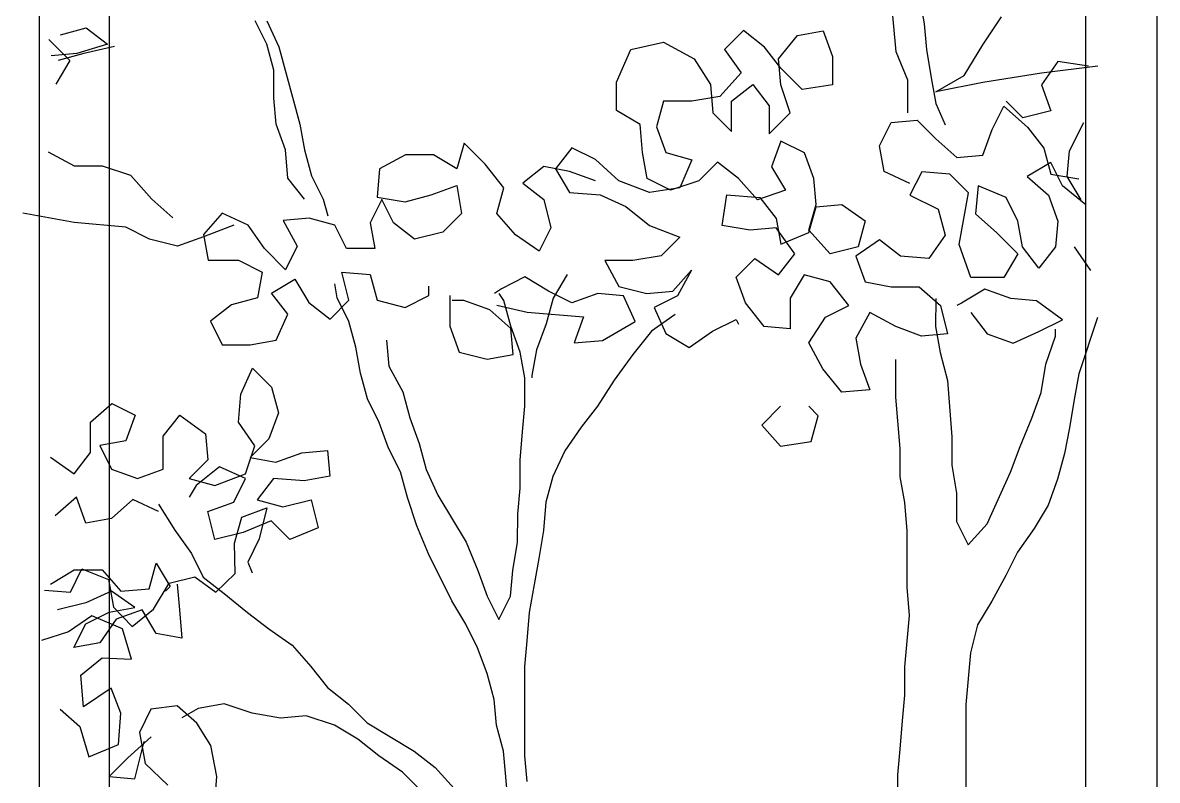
# Model space of a CAD drawing. Header units: millimetres. Extents: x -249630 to 95394, y -188036 to 109963.
# Drawn here: x -87286.8 to -86988.7, y 81521.6 to 81720.6 of the extents above; entities that cross this region are included whole.
import ezdxf

# ---------------------------------------------------------------- set-up
doc = ezdxf.new("R2010")
doc.units = ezdxf.units.MM
for name, color, linetype in [('AHojas', 86, 'Continuous'), ('ATronco', 36, 'Continuous'), ('Layer11', 30, 'Continuous'), ('Layer2', 8, 'Continuous')]:
    doc.layers.add(name, color=color, linetype=linetype)

msp = doc.modelspace()

# ---------------------------------------------------------------- linework, layer by layer
at = {"layer": 'AHojas'}
for p, q in [((-87276.925, 81717.455), (-87270.139, 81719.299)), ((-87270.139, 81719.299), (-87264.592, 81714.977)), ((-87280.01, 81716.224), (-87274.464, 81710.669)), ((-87097.453, 81718.524), (-87102.392, 81713.595)), ((-87091.907, 81714.202), (-87097.453, 81718.524)), ((-87088.209, 81711.115), (-87083.269, 81717.278)), ((-87083.269, 81717.278), (-87076.484, 81718.505)), ((-87076.484, 81718.505), (-87074.023, 81711.719)), ((-87264.592, 81714.977), (-87272.612, 81712.517)), ((-87262.743, 81714.358), (-87270.762, 81712.515)), ((-87130.769, 81704.986), (-87127.061, 81713.617)), ((-87127.061, 81713.617), (-87118.425, 81715.46)), ((-87118.425, 81715.46), (-87110.412, 81711.135)), ((-87102.392, 81713.595), (-87098.08, 81707.423)), ((-87087.595, 81708.647), (-87091.907, 81714.202)), ((-87272.612, 81712.517), (-87279.397, 81711.907)), ((-87274.464, 81710.669), (-87278.17, 81704.505)), ((-87270.762, 81712.515), (-87277.548, 81710.671)), ((-87110.412, 81711.135), (-87106.101, 81704.347)), ((-87087.598, 81704.33), (-87088.209, 81711.115)), ((-87074.023, 81711.719), (-87074.03, 81704.318)), ((-87014.818, 81710.431), (-87019.141, 81704.268)), ((-87006.801, 81709.19), (-87014.818, 81710.431)), ((-87098.08, 81707.423), (-87103.636, 81701.261)), ((-87082.049, 81703.092), (-87087.595, 81708.647)), ((-87004.334, 81709.188), (-87019.138, 81707.351)), ((-87130.776, 81697.586), (-87130.769, 81704.986)), ((-87106.101, 81704.347), (-87105.491, 81696.946)), ((-87100.554, 81700.025), (-87094.999, 81704.337)), ((-87094.999, 81704.337), (-87090.687, 81698.782)), ((-87085.138, 81696.927), (-87087.598, 81704.33)), ((-87074.03, 81704.318), (-87082.049, 81703.092)), ((-87054.301, 81696.899), (-87054.294, 81705.533)), ((-87048.126, 81706.144), (-87046.898, 81699.359)), ((-87019.141, 81704.268), (-87016.68, 81697.481)), ((-87103.636, 81701.261), (-87111.038, 81700.034)), ((-87118.439, 81700.041), (-87120.296, 81693.259)), ((-87111.038, 81700.034), (-87118.439, 81700.041)), ((-87100.561, 81692.007), (-87100.554, 81700.025)), ((-87090.687, 81698.782), (-87090.694, 81691.382)), ((-87046.898, 81699.359), (-87044.436, 81693.806)), ((-87032.103, 81692.561), (-87029.014, 81698.726)), ((-87029.014, 81698.726), (-87022.851, 81693.17)), ((-87024.082, 81695.638), (-87028.396, 81699.959)), ((-87124.612, 81693.88), (-87130.776, 81697.586)), ((-87105.491, 81696.946), (-87100.561, 81692.007)), ((-87090.694, 81691.382), (-87085.138, 81696.927)), ((-87016.68, 81697.481), (-87024.082, 81695.638)), ((-87124.002, 81686.478), (-87124.612, 81693.88)), ((-87120.296, 81693.259), (-87117.835, 81686.472)), ((-87061.71, 81688.271), (-87058.621, 81694.436)), ((-87058.621, 81694.436), (-87051.836, 81695.046)), ((-87051.836, 81695.046), (-87046.907, 81690.108)), ((-87034.576, 81685.78), (-87032.103, 81692.561)), ((-87022.851, 81693.17), (-87018.539, 81687.615)), ((-87011.756, 81686.992), (-87008.048, 81694.39)), ((-87087.612, 81689.528), (-87090.085, 81682.747)), ((-87081.447, 81686.439), (-87087.612, 81689.528)), ((-87046.907, 81690.108), (-87041.361, 81685.169)), ((-87170.872, 81688.988), (-87172.728, 81682.206)), ((-87165.327, 81683.432), (-87170.872, 81688.988)), ((-87142.503, 81687.729), (-87146.826, 81682.182)), ((-87136.339, 81684.639), (-87142.503, 81687.729)), ((-87122.775, 81679.693), (-87124.002, 81686.478)), ((-87117.835, 81686.472), (-87111.053, 81684.616)), ((-87078.987, 81679.653), (-87081.447, 81686.439)), ((-87060.483, 81681.486), (-87061.71, 81688.271)), ((-87018.539, 81687.615), (-87016.695, 81680.829)), ((-87012.379, 81680.209), (-87011.756, 81686.992)), ((-87186.293, 81685.918), (-87193.081, 81682.224)), ((-87178.892, 81685.912), (-87186.293, 81685.918)), ((-87172.728, 81682.206), (-87178.892, 81685.912)), ((-87160.398, 81677.26), (-87165.327, 81683.432)), ((-87130.176, 81679.083), (-87136.339, 81684.639)), ((-87111.053, 81684.616), (-87114.143, 81677.218)), ((-87104.269, 81683.993), (-87109.207, 81679.064)), ((-87098.722, 81679.671), (-87104.269, 81683.993)), ((-87041.361, 81685.169), (-87034.576, 81685.78)), ((-87016.692, 81683.913), (-87022.863, 81680.218)), ((-87013.614, 81677.743), (-87016.692, 81683.913)), ((-87210.968, 81680.39), (-87207.89, 81674.22)), ((-87193.081, 81682.224), (-87193.704, 81674.824)), ((-87149.909, 81682.801), (-87155.463, 81678.489)), ((-87143.126, 81681.562), (-87149.909, 81682.801)), ((-87146.826, 81682.182), (-87143.131, 81676.011)), ((-87136.344, 81679.089), (-87143.126, 81681.562)), ((-87090.085, 81682.747), (-87086.39, 81676.576)), ((-87053.702, 81678.396), (-87060.483, 81681.486)), ((-87050.615, 81681.477), (-87053.704, 81675.312)), ((-87043.215, 81680.854), (-87050.615, 81681.477)), ((-87038.285, 81675.915), (-87043.215, 81680.854)), ((-87022.863, 81680.218), (-87017.317, 81675.279)), ((-87016.695, 81680.829), (-87009.295, 81679.589)), ((-87008.684, 81674.038), (-87012.379, 81680.209)), ((-87212.824, 81674.225), (-87217.136, 81679.779)), ((-87179.519, 81675.428), (-87172.732, 81677.888)), ((-87172.732, 81677.888), (-87171.506, 81670.486)), ((-87162.255, 81670.478), (-87160.398, 81677.26)), ((-87155.463, 81678.489), (-87149.917, 81674.167)), ((-87122.162, 81675.992), (-87130.176, 81679.083)), ((-87116.611, 81676.604), (-87122.775, 81679.693)), ((-87109.207, 81679.064), (-87116.611, 81676.604)), ((-87093.794, 81674.116), (-87098.722, 81679.671)), ((-87078.376, 81672.868), (-87078.987, 81679.653)), ((-87035.817, 81677.763), (-87036.44, 81670.363)), ((-87028.419, 81674.673), (-87035.817, 81677.763)), ((-87007.451, 81672.803), (-87013.614, 81677.743)), ((-87193.704, 81674.824), (-87186.305, 81673.584)), ((-87186.305, 81673.584), (-87179.519, 81675.428)), ((-87143.131, 81676.011), (-87135.114, 81675.387)), ((-87135.114, 81675.387), (-87128.332, 81672.297)), ((-87114.143, 81677.218), (-87122.162, 81675.992)), ((-87103.051, 81667.34), (-87101.81, 81675.357)), ((-87101.81, 81675.357), (-87093.176, 81674.732)), ((-87086.39, 81676.576), (-87093.794, 81674.116)), ((-87093.176, 81674.732), (-87088.864, 81669.177)), ((-87053.704, 81675.312), (-87046.307, 81671.605)), ((-87040.765, 81662.349), (-87038.285, 81675.915)), ((-87025.341, 81668.502), (-87028.419, 81674.673)), ((-87017.317, 81675.279), (-87014.856, 81668.493)), ((-87207.89, 81674.22), (-87206.66, 81669.902)), ((-87192.471, 81674.206), (-87195.561, 81668.041)), ((-87189.393, 81668.036), (-87192.471, 81674.206)), ((-87149.917, 81674.167), (-87148.073, 81666.765)), ((-87128.332, 81672.297), (-87122.17, 81667.358)), ((-87080.233, 81666.086), (-87078.376, 81672.868)), ((-87080.233, 81665.469), (-87078.377, 81672.251)), ((-87078.377, 81672.251), (-87071.592, 81672.862)), ((-87071.592, 81672.862), (-87065.429, 81668.539)), ((-87046.307, 81671.605), (-87044.463, 81664.819)), ((-87234.413, 81670.544), (-87239.352, 81664.998)), ((-87227.632, 81667.454), (-87234.413, 81670.544)), ((-87211.595, 81669.29), (-87218.379, 81668.679)), ((-87218.379, 81668.679), (-87214.685, 81661.892)), ((-87204.812, 81667.433), (-87211.595, 81669.29)), ((-87171.506, 81670.486), (-87176.444, 81665.557)), ((-87157.326, 81664.923), (-87162.255, 81670.478)), ((-87088.864, 81669.177), (-87087.637, 81662.392)), ((-87065.429, 81668.539), (-87067.285, 81661.757)), ((-87036.44, 81670.363), (-87030.894, 81665.424)), ((-87024.114, 81661.717), (-87025.341, 81668.502)), ((-87014.856, 81668.493), (-87015.479, 81661.709)), ((-87231.332, 81667.457), (-87239.352, 81664.381)), ((-87223.32, 81661.283), (-87227.632, 81667.454)), ((-87201.734, 81661.263), (-87204.812, 81667.433)), ((-87195.561, 81668.041), (-87194.333, 81661.256)), ((-87183.847, 81663.714), (-87189.393, 81668.036)), ((-87176.444, 81665.557), (-87183.847, 81663.714)), ((-87148.073, 81666.765), (-87151.162, 81660.6)), ((-87122.17, 81667.358), (-87114.155, 81664.267)), ((-87095.651, 81666.1), (-87103.051, 81667.34)), ((-87088.866, 81666.71), (-87095.651, 81666.1)), ((-87083.939, 81659.922), (-87088.866, 81666.71)), ((-87087.637, 81662.392), (-87080.233, 81665.469)), ((-87074.688, 81659.913), (-87080.233, 81666.086)), ((-87030.894, 81665.424), (-87025.349, 81659.868)), ((-87246.139, 81661.92), (-87253.538, 81663.777)), ((-87239.352, 81664.381), (-87246.139, 81661.92)), ((-87239.352, 81664.998), (-87238.125, 81658.213)), ((-87151.162, 81660.6), (-87157.326, 81664.923)), ((-87114.155, 81664.267), (-87119.093, 81659.337)), ((-87061.733, 81663.602), (-87067.904, 81659.29)), ((-87056.186, 81659.28), (-87061.733, 81663.602)), ((-87044.463, 81664.819), (-87048.786, 81658.656)), ((-87037.689, 81653.712), (-87040.765, 81662.349)), ((-87217.775, 81655.727), (-87223.32, 81661.283)), ((-87214.685, 81661.892), (-87217.775, 81655.727)), ((-87194.333, 81661.256), (-87201.734, 81661.263)), ((-87119.093, 81659.337), (-87126.495, 81658.11)), ((-87088.261, 81654.375), (-87083.939, 81659.922)), ((-87067.285, 81661.757), (-87074.688, 81659.913)), ((-87025.349, 81659.868), (-87029.055, 81653.704)), ((-87019.801, 81656.163), (-87024.114, 81661.717)), ((-87015.479, 81661.709), (-87019.801, 81656.163)), ((-87010.545, 81661.705), (-87006.234, 81655.533)), ((-87238.125, 81658.213), (-87230.107, 81658.205)), ((-87230.107, 81658.205), (-87223.943, 81655.116)), ((-87133.896, 81658.117), (-87130.202, 81651.33)), ((-87126.495, 81658.11), (-87133.896, 81658.117)), ((-87099.363, 81653.768), (-87094.424, 81658.698)), ((-87094.424, 81658.698), (-87088.261, 81654.375)), ((-87067.904, 81659.29), (-87065.443, 81652.504)), ((-87048.786, 81658.656), (-87056.186, 81659.28)), ((-87223.943, 81655.116), (-87225.182, 81648.333)), ((-87202.973, 81655.097), (-87195.573, 81654.473)), ((-87201.13, 81647.694), (-87202.973, 81655.097)), ((-87195.573, 81654.473), (-87193.729, 81647.687)), ((-87154.869, 81653.819), (-87161.039, 81650.741)), ((-87148.705, 81650.113), (-87154.869, 81653.819)), ((-87143.767, 81654.426), (-87147.473, 81648.262)), ((-87116.018, 81650.083), (-87111.079, 81655.629)), ((-87111.079, 81655.629), (-87114.786, 81648.849)), ((-87096.902, 81646.982), (-87099.363, 81653.768)), ((-87081.477, 81654.369), (-87085.183, 81648.205)), ((-87074.694, 81652.512), (-87081.477, 81654.369)), ((-87029.055, 81653.704), (-87037.689, 81653.712)), ((-87221.481, 81649.563), (-87215.31, 81653.258)), ((-87215.31, 81653.258), (-87211.615, 81647.087)), ((-87204.213, 81648.314), (-87204.826, 81652.015)), ((-87180.16, 81648.909), (-87180.158, 81651.375)), ((-87161.039, 81650.741), (-87162.891, 81649.509)), ((-87130.202, 81651.33), (-87122.803, 81649.473)), ((-87069.766, 81646.341), (-87074.694, 81652.512)), ((-87065.443, 81652.504), (-87058.66, 81651.264)), ((-87058.66, 81651.264), (-87051.26, 81651.257)), ((-87051.26, 81651.257), (-87045.713, 81646.319)), ((-87033.991, 81650.625), (-87040.162, 81646.93)), ((-87027.21, 81648.152), (-87033.991, 81650.625)), ((-87225.182, 81648.333), (-87231.968, 81646.489)), ((-87217.169, 81644.008), (-87221.481, 81649.563)), ((-87206.068, 81642.765), (-87201.13, 81647.694)), ((-87193.729, 81647.687), (-87186.33, 81645.83)), ((-87186.33, 81645.83), (-87180.16, 81648.909)), ((-87174.609, 81648.903), (-87174.617, 81640.886)), ((-87170.91, 81647.667), (-87173.994, 81647.669)), ((-87164.128, 81645.193), (-87170.91, 81647.667)), ((-87160.425, 81647.657), (-87161.657, 81649.508)), ((-87158.581, 81640.871), (-87160.425, 81647.657)), ((-87147.473, 81648.262), (-87149.33, 81641.479)), ((-87142.541, 81647.024), (-87148.705, 81650.113)), ((-87135.754, 81649.485), (-87142.541, 81647.024)), ((-87128.971, 81648.862), (-87135.754, 81649.485)), ((-87125.893, 81642.075), (-87128.971, 81648.862)), ((-87122.803, 81649.473), (-87116.018, 81650.083)), ((-87114.786, 81648.849), (-87120.956, 81645.771)), ((-87085.183, 81648.205), (-87085.19, 81640.187)), ((-87046.945, 81648.17), (-87046.952, 81640.769)), ((-87020.426, 81647.529), (-87027.21, 81648.152)), ((-87013.646, 81642.589), (-87020.426, 81647.529)), ((-87231.968, 81646.489), (-87237.523, 81642.177)), ((-87211.615, 81647.087), (-87206.068, 81642.765)), ((-87158.582, 81640.254), (-87164.128, 81645.193)), ((-87162.277, 81646.425), (-87154.261, 81644.568)), ((-87154.261, 81644.568), (-87139.46, 81643.321)), ((-87120.956, 81645.771), (-87117.878, 81638.984)), ((-87091.974, 81640.81), (-87096.902, 81646.982)), ((-87075.936, 81643.262), (-87069.766, 81646.341)), ((-87064.217, 81644.485), (-87067.924, 81637.705)), ((-87057.437, 81640.779), (-87064.217, 81644.485)), ((-87045.713, 81646.319), (-87043.87, 81638.916)), ((-87040.162, 81646.93), (-87041.396, 81646.315)), ((-87037.698, 81644.461), (-87033.385, 81638.906)), ((-87237.523, 81642.177), (-87234.445, 81636.007)), ((-87220.258, 81637.227), (-87217.169, 81644.008)), ((-87149.33, 81641.479), (-87151.803, 81634.698)), ((-87139.46, 81643.321), (-87141.933, 81636.539)), ((-87134.532, 81637.149), (-87125.893, 81642.075)), ((-87115.407, 81643.915), (-87121.578, 81639.604)), ((-87105.543, 81639.589), (-87099.373, 81642.667)), ((-87099.373, 81642.667), (-87098.757, 81641.433)), ((-87080.26, 81636.482), (-87075.936, 81643.262)), ((-87019.817, 81639.511), (-87013.646, 81642.589)), ((-87174.617, 81640.886), (-87172.156, 81634.099)), ((-87157.971, 81633.47), (-87158.582, 81640.254)), ((-87156.121, 81634.085), (-87158.581, 81640.871)), ((-87121.578, 81639.604), (-87126.518, 81633.441)), ((-87117.878, 81638.984), (-87111.714, 81635.278)), ((-87111.714, 81635.278), (-87105.543, 81639.589)), ((-87085.19, 81640.187), (-87091.974, 81640.81)), ((-87050.655, 81638.305), (-87057.437, 81640.779)), ((-87043.87, 81638.916), (-87050.655, 81638.305)), ((-87046.952, 81640.769), (-87045.725, 81633.984)), ((-87033.385, 81638.906), (-87026.604, 81636.433)), ((-87026.604, 81636.433), (-87019.817, 81639.511)), ((-87015.501, 81638.273), (-87015.499, 81640.123)), ((-87234.445, 81636.007), (-87227.044, 81636)), ((-87227.044, 81636), (-87220.258, 81637.227)), ((-87141.933, 81636.539), (-87134.532, 81637.149)), ((-87076.566, 81629.695), (-87080.26, 81636.482)), ((-87067.924, 81637.705), (-87066.697, 81630.919)), ((-87172.156, 81634.099), (-87164.757, 81632.243)), ((-87164.757, 81632.243), (-87157.971, 81633.47)), ((-87229.522, 81623.051), (-87226.433, 81629.832)), ((-87226.433, 81629.832), (-87221.503, 81624.894)), ((-87071.637, 81623.523), (-87076.566, 81629.695)), ((-87066.697, 81630.919), (-87064.236, 81624.133)), ((-87221.503, 81624.894), (-87219.659, 81618.108)), ((-87064.236, 81624.133), (-87071.637, 81623.523)), ((-87269, 81615.686), (-87263.445, 81620.615)), ((-87263.445, 81620.615), (-87257.281, 81617.526)), ((-87230.146, 81615.65), (-87229.522, 81623.051)), ((-87219.659, 81618.108), (-87222.132, 81611.326)), ((-87087.676, 81619.837), (-87092.614, 81614.908)), ((-87077.81, 81617.361), (-87080.275, 81619.83)), ((-87269.008, 81607.668), (-87269, 81615.686)), ((-87257.281, 81617.526), (-87259.754, 81610.744)), ((-87249.885, 81611.968), (-87245.563, 81617.515)), ((-87245.563, 81617.515), (-87238.783, 81612.575)), ((-87225.834, 81609.479), (-87230.146, 81615.65)), ((-87092.614, 81614.908), (-87087.685, 81609.353)), ((-87079.667, 81610.579), (-87077.81, 81617.361)), ((-87249.893, 81603.334), (-87249.885, 81611.968)), ((-87238.783, 81612.575), (-87238.173, 81605.79)), ((-87259.754, 81610.744), (-87266.539, 81609.516)), ((-87266.539, 81609.516), (-87263.461, 81603.346)), ((-87228.308, 81602.081), (-87225.834, 81609.479)), ((-87222.132, 81611.326), (-87227.071, 81606.397)), ((-87087.685, 81609.353), (-87079.667, 81610.579)), ((-87279.493, 81606.445), (-87273.33, 81602.122)), ((-87273.33, 81602.122), (-87269.008, 81607.668)), ((-87238.173, 81605.79), (-87243.111, 81600.861)), ((-87227.071, 81606.397), (-87220.288, 81605.157)), ((-87220.288, 81605.157), (-87213.501, 81607.618)), ((-87213.501, 81607.618), (-87206.717, 81608.228)), ((-87206.717, 81608.228), (-87206.106, 81601.443)), ((-87263.461, 81603.346), (-87256.679, 81600.873)), ((-87256.679, 81600.873), (-87249.893, 81603.334)), ((-87235.091, 81603.937), (-87241.263, 81599.009)), ((-87228.309, 81600.847), (-87235.091, 81603.937)), ((-87243.111, 81600.861), (-87236.329, 81599.004)), ((-87236.329, 81599.004), (-87228.308, 81602.081)), ((-87231.399, 81594.683), (-87228.309, 81600.847)), ((-87220.908, 81600.84), (-87225.231, 81595.294)), ((-87212.891, 81600.216), (-87220.908, 81600.84)), ((-87206.106, 81601.443), (-87212.891, 81600.216)), ((-87241.263, 81599.009), (-87243.116, 81595.927)), ((-87272.719, 81595.954), (-87278.274, 81591.025)), ((-87270.258, 81589.167), (-87272.719, 81595.954)), ((-87257.918, 81595.324), (-87263.473, 81590.395)), ((-87251.137, 81592.234), (-87257.918, 81595.324)), ((-87251.135, 81594.084), (-87246.824, 81587.296)), ((-87238.185, 81592.222), (-87231.399, 81594.683)), ((-87225.231, 81595.294), (-87218.448, 81593.437)), ((-87218.448, 81593.437), (-87211.046, 81595.281)), ((-87211.046, 81595.281), (-87209.202, 81587.878)), ((-87236.342, 81584.819), (-87238.185, 81592.222)), ((-87229.268, 81590.672), (-87222.703, 81593.193)), ((-87222.703, 81593.193), (-87224.735, 81585.054)), ((-87263.473, 81590.395), (-87270.258, 81589.167)), ((-87231.19, 81583.908), (-87229.268, 81590.672)), ((-87221.535, 81589.74), (-87228.939, 81586.663)), ((-87216.606, 81584.801), (-87221.535, 81589.74)), ((-87209.202, 81587.878), (-87216.606, 81584.801)), ((-87246.824, 81587.296), (-87242.512, 81581.124)), ((-87228.939, 81586.663), (-87236.342, 81584.819)), ((-87224.735, 81585.054), (-87227.713, 81578.927)), ((-87231, 81575.869), (-87231.19, 81583.908)), ((-87242.512, 81581.124), (-87239.434, 81574.954)), ((-87227.713, 81578.927), (-87226.557, 81576.068)), ((-87279.524, 81573.141), (-87273.353, 81576.836)), ((-87274.273, 81571.014), (-87271.295, 81577.141)), ((-87273.353, 81576.836), (-87265.952, 81576.829)), ((-87271.295, 81577.141), (-87264.321, 81574.372)), ((-87265.952, 81576.829), (-87261.023, 81571.274)), ((-87253.622, 81571.884), (-87251.766, 81578.666)), ((-87251.766, 81578.666), (-87248.071, 81572.495)), ((-87236.09, 81571.017), (-87231, 81575.869)), ((-87264.321, 81574.372), (-87262.966, 81567.07)), ((-87252.496, 81566.513), (-87248.353, 81573.377)), ((-87248.353, 81573.377), (-87241.579, 81575.051)), ((-87246.22, 81573.11), (-87245.61, 81566.326)), ((-87241.579, 81575.051), (-87236.09, 81571.017)), ((-87239.434, 81574.954), (-87233.888, 81570.632)), ((-87281.146, 81571.561), (-87274.273, 81571.014)), ((-87263.49, 81571.276), (-87270.277, 81568.198)), ((-87257.327, 81566.953), (-87263.49, 81571.276)), ((-87261.023, 81571.274), (-87253.622, 81571.884)), ((-87248.071, 81572.495), (-87249.305, 81571.263)), ((-87270.277, 81568.198), (-87277.68, 81566.355)), ((-87264.112, 81565.726), (-87257.327, 81566.953)), ((-87262.966, 81567.07), (-87258.114, 81561.98)), ((-87268.684, 81564.759), (-87274.83, 81560.544)), ((-87270.282, 81562.648), (-87264.112, 81565.726)), ((-87260.654, 81561.352), (-87268.684, 81564.759)), ((-87255.477, 81566.335), (-87262.264, 81563.874)), ((-87258.114, 81561.98), (-87252.496, 81566.513)), ((-87251.783, 81560.164), (-87255.477, 81566.335)), ((-87245.61, 81566.326), (-87245, 81558.924)), ((-87273.372, 81556.483), (-87270.282, 81562.648)), ((-87262.264, 81563.874), (-87266.587, 81557.71)), ((-87258.243, 81553.413), (-87260.654, 81561.352)), ((-87274.83, 81560.544), (-87281.922, 81558.342)), ((-87245, 81558.924), (-87251.783, 81560.164)), ((-87266.587, 81557.71), (-87273.372, 81556.483)), ((-87271.581, 81549.218), (-87265.963, 81553.751)), ((-87265.963, 81553.751), (-87258.243, 81553.413)), ((-87270.864, 81540.86), (-87271.581, 81549.218)), ((-87263.552, 81545.812), (-87270.864, 81540.86)), ((-87261.031, 81539.247), (-87263.552, 81545.812)), ((-87277, 81540.242), (-87271.829, 81535.68)), ((-87253.202, 81540.284), (-87256.18, 81534.157)), ((-87246.219, 81541.111), (-87253.202, 81540.284)), ((-87241.048, 81536.549), (-87246.219, 81541.111)), ((-87240.699, 81540.418), (-87245.019, 81537.955)), ((-87261.688, 81530.999), (-87261.031, 81539.247)), ((-87271.829, 81535.68), (-87269.418, 81527.741)), ((-87256.18, 81534.157), (-87254.615, 81526.009)), ((-87237.362, 81530.722), (-87241.048, 81536.549)), ((-87253.041, 81533.029), (-87259.213, 81527.484)), ((-87257.368, 81521.931), (-87254.892, 81531.797)), ((-87269.418, 81527.741), (-87261.688, 81530.999)), ((-87235.797, 81522.574), (-87237.362, 81530.722)), ((-87259.213, 81527.484), (-87264.152, 81522.554)), ((-87254.615, 81526.009), (-87248.707, 81520.281)), ((-87264.152, 81522.554), (-87257.368, 81521.931)), ((-87236.345, 81515.7), (-87235.797, 81522.574))]:
    msp.add_line(p, q, dxfattribs=at)
at = {"layer": 'ATronco'}
for p, q in [((-87053.645, 81740.687), (-87049.963, 81720.331)), ((-87057.37, 81712.937), (-87059.202, 81733.291)), ((-87034.55, 81714.766), (-87029.609, 81722.162)), ((-87222.654, 81714.938), (-87225.732, 81721.109)), ((-87222.649, 81721.106), (-87219.571, 81714.319)), ((-87049.963, 81720.331), (-87049.352, 81713.546)), ((-87220.81, 81708.153), (-87222.654, 81714.938)), ((-87219.571, 81714.319), (-87214.039, 81693.961)), ((-87049.352, 81713.546), (-87048.126, 81706.144)), ((-87039.491, 81706.753), (-87034.55, 81714.766)), ((-87054.294, 81705.533), (-87057.37, 81712.937)), ((-87220.817, 81700.752), (-87220.81, 81708.153)), ((-87019.138, 81707.351), (-87034.559, 81704.898)), ((-87046.896, 81702.443), (-87039.491, 81706.753)), ((-87034.559, 81704.898), (-87046.896, 81702.443)), ((-87220.207, 81693.967), (-87220.817, 81700.752)), ((-87217.746, 81687.181), (-87220.207, 81693.967)), ((-87214.039, 81693.961), (-87212.812, 81687.176)), ((-87273.256, 81682.914), (-87280.037, 81686.621)), ((-87217.136, 81679.779), (-87217.746, 81687.181)), ((-87212.812, 81687.176), (-87210.968, 81680.39)), ((-87265.855, 81682.908), (-87273.256, 81682.914)), ((-87258.457, 81680.434), (-87265.855, 81682.908)), ((-87252.912, 81674.261), (-87258.457, 81680.434)), ((-87247.366, 81669.322), (-87252.912, 81674.261)), ((-87273.27, 81668.113), (-87286.836, 81670.592)), ((-87259.703, 81666.867), (-87273.27, 81668.113)), ((-87253.538, 81663.777), (-87259.703, 81666.867)), ((-87201.135, 81642.144), (-87204.213, 81648.314)), ((-87199.291, 81635.358), (-87201.135, 81642.144)), ((-87004.395, 81643.197), (-87009.342, 81628.4)), ((-87191.272, 81637.201), (-87190.661, 81630.416)), ((-87017.974, 81630.875), (-87015.501, 81638.273)), ((-87198.064, 81628.573), (-87199.291, 81635.358)), ((-87154.893, 81627.3), (-87156.121, 81634.085)), ((-87151.803, 81634.698), (-87153.043, 81627.915)), ((-87126.518, 81633.441), (-87131.458, 81626.661)), ((-87045.725, 81633.984), (-87043.881, 81626.581)), ((-87190.661, 81630.416), (-87186.967, 81623.629)), ((-87057.453, 81622.276), (-87057.444, 81632.144)), ((-87019.215, 81623.475), (-87017.974, 81630.875)), ((-87196.22, 81621.787), (-87198.064, 81628.573)), ((-87154.9, 81619.899), (-87154.893, 81627.3)), ((-87153.043, 81627.915), (-87153.043, 81627.298)), ((-87131.458, 81626.661), (-87135.781, 81619.881)), ((-87043.881, 81626.581), (-87042.661, 81611.778)), ((-87009.342, 81628.4), (-87010.582, 81621.617)), ((-87186.967, 81623.629), (-87185.123, 81616.843)), ((-87193.142, 81615.617), (-87196.22, 81621.787)), ((-87056.232, 81608.707), (-87057.453, 81622.276)), ((-87021.688, 81616.693), (-87019.215, 81623.475)), ((-87010.582, 81621.617), (-87011.822, 81614.217)), ((-87155.523, 81613.115), (-87154.9, 81619.899)), ((-87135.781, 81619.881), (-87140.104, 81614.335)), ((-87190.681, 81608.83), (-87193.142, 81615.617)), ((-87185.123, 81616.843), (-87182.662, 81610.056)), ((-87024.778, 81609.295), (-87021.688, 81616.693)), ((-87156.147, 81605.715), (-87155.523, 81613.115)), ((-87140.104, 81614.335), (-87144.426, 81608.171)), ((-87042.661, 81611.778), (-87042.668, 81604.378)), ((-87011.822, 81614.217), (-87013.062, 81607.434)), ((-87187.603, 81602.66), (-87190.681, 81608.83)), ((-87182.662, 81610.056), (-87180.818, 81603.271)), ((-87056.239, 81601.306), (-87056.232, 81608.707)), ((-87027.251, 81602.513), (-87024.778, 81609.295)), ((-87156.153, 81598.314), (-87156.147, 81605.715)), ((-87144.426, 81608.171), (-87147.516, 81601.39)), ((-87013.062, 81607.434), (-87014.918, 81600.652)), ((-87180.818, 81603.271), (-87177.741, 81596.484)), ((-87042.668, 81604.378), (-87041.441, 81596.976)), ((-87185.759, 81595.874), (-87187.603, 81602.66)), ((-87147.516, 81601.39), (-87149.373, 81594.607)), ((-87055.012, 81594.521), (-87056.239, 81601.306)), ((-87033.431, 81588.951), (-87027.251, 81602.513)), ((-87014.918, 81600.652), (-87017.392, 81593.87)), ((-87156.776, 81591.531), (-87156.153, 81598.314)), ((-87041.441, 81596.976), (-87041.448, 81589.575)), ((-87183.299, 81588.471), (-87185.759, 81595.874)), ((-87177.741, 81596.484), (-87170.351, 81584.142)), ((-87149.373, 81594.607), (-87149.996, 81587.207)), ((-87054.402, 81587.12), (-87055.012, 81594.521)), ((-87017.392, 81593.87), (-87021.098, 81587.706)), ((-87156.783, 81584.13), (-87156.776, 81591.531)), ((-87180.222, 81581.067), (-87183.299, 81588.471)), ((-87041.448, 81589.575), (-87038.37, 81583.405)), ((-87038.37, 81583.405), (-87033.431, 81588.951)), ((-87149.996, 81587.207), (-87151.236, 81579.807)), ((-87054.415, 81572.318), (-87054.402, 81587.12)), ((-87021.098, 81587.706), (-87025.42, 81581.542)), ((-87170.351, 81584.142), (-87167.274, 81576.738)), ((-87158.023, 81576.73), (-87156.783, 81584.13)), ((-87174.066, 81568.727), (-87180.222, 81581.067)), ((-87151.236, 81579.807), (-87152.476, 81573.024)), ((-87025.42, 81581.542), (-87028.51, 81575.378)), ((-87167.274, 81576.738), (-87164.814, 81569.952)), ((-87158.646, 81569.946), (-87158.023, 81576.73)), ((-87152.476, 81573.024), (-87153.716, 81565.625)), ((-87028.51, 81575.378), (-87032.216, 81568.597)), ((-87233.888, 81570.632), (-87227.725, 81565.693)), ((-87164.814, 81569.952), (-87161.736, 81563.782)), ((-87161.736, 81563.782), (-87158.646, 81569.946)), ((-87053.806, 81564.917), (-87054.415, 81572.318)), ((-87170.371, 81562.556), (-87174.066, 81568.727)), ((-87032.216, 81568.597), (-87035.922, 81562.433)), ((-87227.725, 81565.693), (-87222.178, 81561.37)), ((-87153.716, 81565.625), (-87154.34, 81558.224)), ((-87055.051, 81551.349), (-87053.806, 81564.917)), ((-87222.178, 81561.37), (-87216.015, 81557.047)), ((-87167.293, 81556.386), (-87170.371, 81562.556)), ((-87035.922, 81562.433), (-87037.779, 81555.034)), ((-87154.34, 81558.224), (-87154.963, 81551.441)), ((-87216.015, 81557.047), (-87211.086, 81551.492)), ((-87164.832, 81549.6), (-87167.293, 81556.386)), ((-87037.779, 81555.034), (-87039.025, 81541.467)), ((-87211.086, 81551.492), (-87206.774, 81545.938)), ((-87162.988, 81542.814), (-87164.832, 81549.6)), ((-87154.963, 81551.441), (-87154.984, 81528.005)), ((-87055.058, 81543.949), (-87055.051, 81551.349)), ((-87206.774, 81545.938), (-87201.227, 81541.615)), ((-87055.681, 81537.165), (-87055.058, 81543.949)), ((-87233.914, 81541.645), (-87240.699, 81540.418)), ((-87226.516, 81539.172), (-87233.914, 81541.645)), ((-87201.227, 81541.615), (-87196.298, 81536.677)), ((-87162.378, 81536.029), (-87162.988, 81542.814)), ((-87039.025, 81541.467), (-87039.061, 81502.613)), ((-87219.116, 81537.931), (-87226.516, 81539.172)), ((-87212.331, 81538.542), (-87219.116, 81537.931)), ((-87204.933, 81536.068), (-87212.331, 81538.542)), ((-87056.305, 81529.765), (-87055.681, 81537.165)), ((-87198.769, 81532.362), (-87204.933, 81536.068)), ((-87196.298, 81536.677), (-87183.97, 81529.265)), ((-87160.534, 81529.243), (-87162.378, 81536.029)), ((-87193.222, 81528.04), (-87198.769, 81532.362)), ((-87183.97, 81529.265), (-87178.423, 81524.943)), ((-87159.313, 81515.674), (-87160.534, 81529.243)), ((-87056.928, 81522.981), (-87056.305, 81529.765)), ((-87187.059, 81523.717), (-87193.222, 81528.04)), ((-87154.984, 81528.005), (-87154.374, 81521.22)), ((-87181.513, 81518.161), (-87187.059, 81523.717)), ((-87178.423, 81524.943), (-87173.494, 81519.388)), ((-87056.948, 81500.779), (-87056.928, 81522.981))]:
    msp.add_line(p, q, dxfattribs=at)
at = {"layer": 'Layer11'}
for points in [[(-87007.461, 81334.848), (-87007.461, 82370.795)], [(-87282.461, 81118.181), (-87282.461, 82180.128)]]:
    msp.add_lwpolyline(points, dxfattribs=at)
at = {"layer": 'Layer2'}
msp.add_line((-87263.995, 81118.181), (-87263.995, 81990.233), dxfattribs=at)
msp.add_lwpolyline([(-86988.711, 81334.848), (-86988.711, 82383.795)], dxfattribs=at)

doc.saveas('drawing.dxf')
